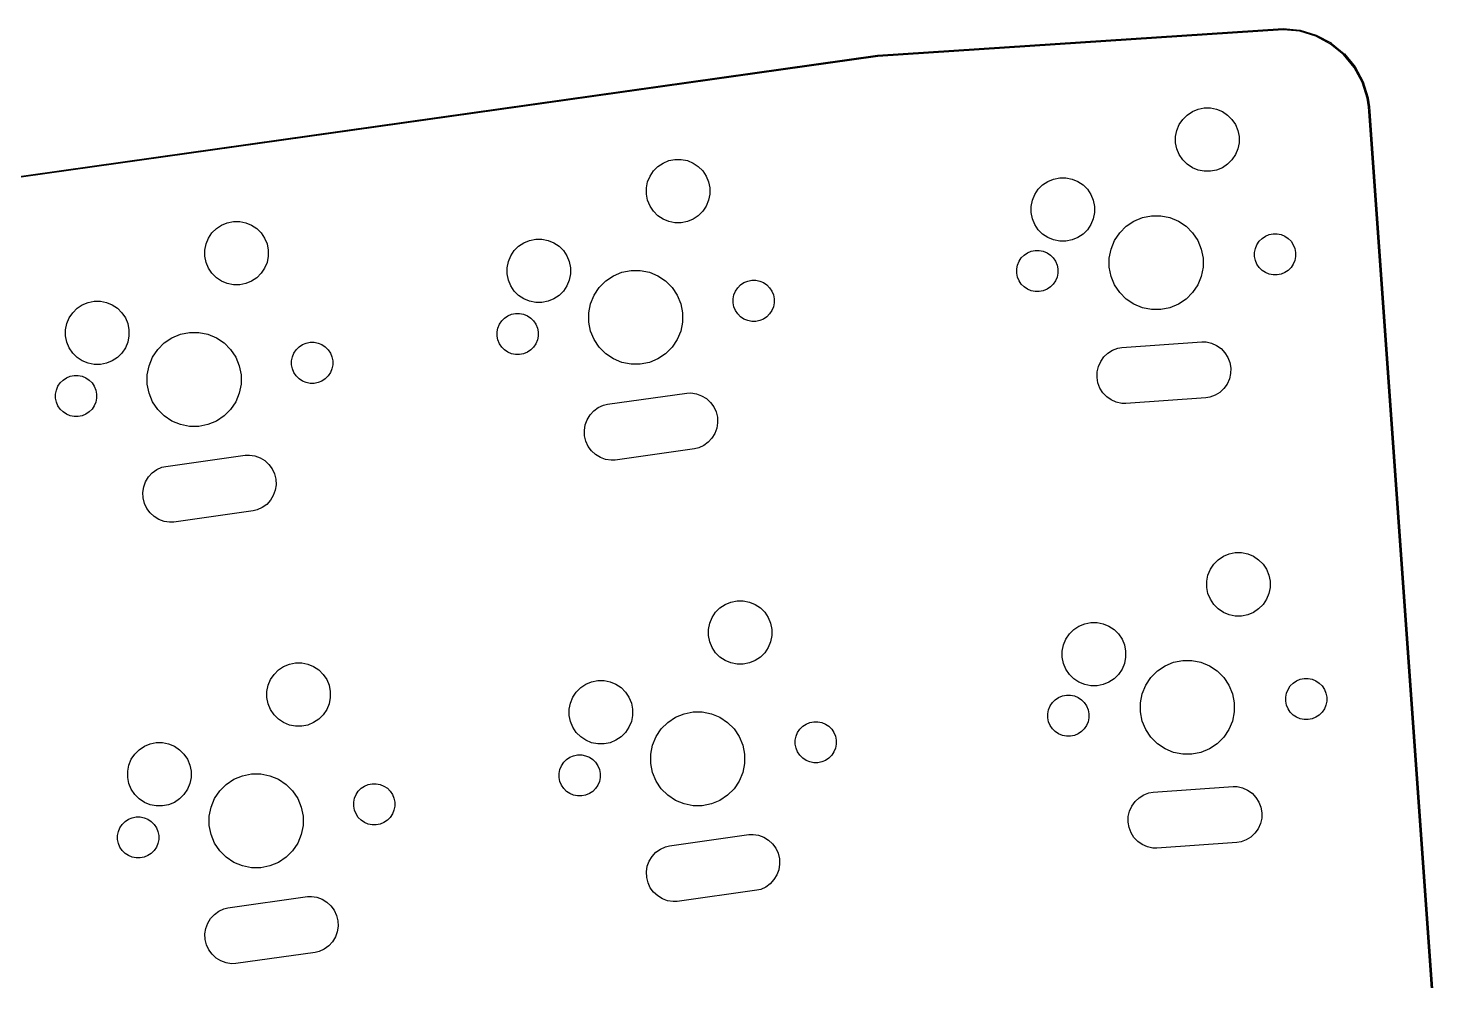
# Model space of a CAD drawing. Extents: x 21 to 275, y -121 to -34.
# Drawn here: x 214 to 274.7, y -74.7 to -34.1 of the extents above; entities that cross this region are included whole.
import ezdxf

# ---------------------------------------------------------------- set-up
doc = ezdxf.new("R2010")
doc.units = 0
doc.layers.add('BLACK', color=7, linetype='CONTINUOUS')

msp = doc.modelspace()

# ---------------------------------------------------------------- linework, layer by layer
at = {"layer": 'BLACK', "linetype": 'CONTINUOUS'}
for p, q in [((250.189, -35.281), (267.462, -34.138)), ((267.462, -34.1881), (250.193, -35.3309)), ((267.462, -34.138), (267.465, -34.1381)), ((268.172, -34.2578), (267.462, -34.1881)), ((267.465, -34.1381), (267.466, -34.1383)), ((267.466, -34.1383), (268.18, -34.2083)), ((268.856, -34.4641), (268.172, -34.2578)), ((268.18, -34.2083), (268.18, -34.2083)), ((268.18, -34.2083), (268.182, -34.2088)), ((268.182, -34.2088), (268.185, -34.2092)), ((268.185, -34.2092), (268.873, -34.417)), ((269.486, -34.7993), (268.856, -34.4641)), ((268.873, -34.417), (268.873, -34.4171)), ((268.873, -34.4171), (268.875, -34.418)), ((268.875, -34.418), (268.877, -34.4188)), ((268.877, -34.4188), (269.512, -34.7563)), ((270.039, -35.2505), (269.486, -34.7993)), ((269.512, -34.7563), (269.512, -34.7564)), ((269.512, -34.7564), (269.514, -34.7577)), ((269.514, -34.7577), (269.516, -34.759)), ((269.516, -34.759), (270.073, -35.2133)), ((270.073, -35.2133), (270.073, -35.2135)), ((270.073, -35.2135), (270.075, -35.2151)), ((270.075, -35.2151), (270.076, -35.2167)), ((270.076, -35.2167), (270.535, -35.7706)), ((172.718, -46.203), (250.186, -35.2813)), ((250.193, -35.3309), (172.725, -46.2525)), ((250.186, -35.2813), (250.187, -35.2811)), ((250.187, -35.2811), (250.187, -35.2811)), ((250.187, -35.2811), (250.188, -35.2811)), ((250.188, -35.2811), (250.189, -35.281)), ((270.495, -35.8005), (270.039, -35.2505)), ((270.834, -36.4285), (270.495, -35.8005)), ((270.535, -35.7706), (270.535, -35.7706)), ((270.535, -35.7706), (270.535, -35.7706)), ((270.535, -35.7706), (270.535, -35.7708)), ((270.535, -35.7708), (270.536, -35.7727)), ((270.536, -35.7727), (270.537, -35.7746)), ((270.537, -35.7746), (270.879, -36.4069)), ((271.045, -37.111), (270.834, -36.4285)), ((270.879, -36.4069), (270.879, -36.4072)), ((270.879, -36.4072), (270.88, -36.4093)), ((270.88, -36.4093), (270.881, -36.4114)), ((270.881, -36.4114), (271.094, -37.098)), ((263.597, -37.68), (263.842, -37.5782)), ((263.842, -37.5782), (264.103, -37.5263)), ((264.103, -37.5263), (264.369, -37.5263)), ((264.369, -37.5263), (264.63, -37.5782)), ((264.63, -37.5782), (264.876, -37.68)), ((271.102, -37.4823), (271.045, -37.111)), ((271.094, -37.098), (271.094, -37.0984)), ((271.094, -37.0984), (271.094, -37.1)), ((271.094, -37.1), (271.094, -37.1017)), ((271.094, -37.1017), (271.151, -37.4756)), ((274.676, -87.5027), (271.102, -37.4823)), ((271.151, -37.4756), (271.152, -37.4765)), ((271.152, -37.4765), (274.726, -87.5024)), ((262.938, -38.4826), (263.04, -38.2369)), ((263.04, -38.2369), (263.188, -38.0158)), ((263.188, -38.0158), (263.376, -37.8277)), ((263.376, -37.8277), (263.597, -37.68)), ((264.876, -37.68), (265.097, -37.8277)), ((265.097, -37.8277), (265.285, -38.0158)), ((265.285, -38.0158), (265.432, -38.2369)), ((265.432, -38.2369), (265.534, -38.4826)), ((262.886, -38.7434), (262.938, -38.4826)), ((262.886, -39.0093), (262.886, -38.7434)), ((265.534, -38.4826), (265.586, -38.7434)), ((265.586, -38.7434), (265.586, -39.0093)), ((262.938, -39.2701), (262.886, -39.0093)), ((263.04, -39.5158), (262.938, -39.2701)), ((265.534, -39.2701), (265.432, -39.5158)), ((265.586, -39.0093), (265.534, -39.2701)), ((240.635, -40.2079), (240.823, -40.0199)), ((240.823, -40.0199), (241.044, -39.8721)), ((241.044, -39.8721), (241.289, -39.7704)), ((241.289, -39.7704), (241.55, -39.7185)), ((241.55, -39.7185), (241.816, -39.7185)), ((241.816, -39.7185), (242.077, -39.7704)), ((242.077, -39.7704), (242.323, -39.8721)), ((242.323, -39.8721), (242.544, -40.0199)), ((242.544, -40.0199), (242.732, -40.2079)), ((263.188, -39.7369), (263.04, -39.5158)), ((263.376, -39.925), (263.188, -39.7369)), ((263.597, -40.0727), (263.376, -39.925)), ((263.842, -40.1745), (263.597, -40.0727)), ((264.876, -40.0727), (264.63, -40.1745)), ((265.097, -39.925), (264.876, -40.0727)), ((265.285, -39.7369), (265.097, -39.925)), ((265.432, -39.5158), (265.285, -39.7369)), ((240.333, -40.9355), (240.385, -40.6747)), ((240.385, -40.6747), (240.487, -40.429)), ((240.487, -40.429), (240.635, -40.2079)), ((242.732, -40.2079), (242.88, -40.429)), ((242.88, -40.429), (242.981, -40.6747)), ((242.981, -40.6747), (243.033, -40.9355)), ((257.218, -40.8045), (257.439, -40.6567)), ((257.439, -40.6567), (257.685, -40.555)), ((257.685, -40.555), (257.946, -40.5031)), ((257.946, -40.5031), (258.212, -40.5031)), ((258.212, -40.5031), (258.473, -40.555)), ((258.473, -40.555), (258.718, -40.6567)), ((258.718, -40.6567), (258.939, -40.8045)), ((264.103, -40.2263), (263.842, -40.1745)), ((264.369, -40.2263), (264.103, -40.2263)), ((264.63, -40.1745), (264.369, -40.2263)), ((240.333, -41.2014), (240.333, -40.9355)), ((240.385, -41.4623), (240.333, -41.2014)), ((243.033, -41.2014), (242.981, -41.4623)), ((243.033, -40.9355), (243.033, -41.2014)), ((256.781, -41.4593), (256.882, -41.2136)), ((256.882, -41.2136), (257.03, -40.9925)), ((257.03, -40.9925), (257.218, -40.8045)), ((258.939, -40.8045), (259.127, -40.9925)), ((259.127, -40.9925), (259.275, -41.2136)), ((259.275, -41.2136), (259.377, -41.4593)), ((240.487, -41.7079), (240.385, -41.4623)), ((240.635, -41.929), (240.487, -41.7079)), ((242.88, -41.7079), (242.732, -41.929)), ((242.981, -41.4623), (242.88, -41.7079)), ((256.729, -41.7201), (256.781, -41.4593)), ((256.729, -41.9861), (256.729, -41.7201)), ((259.377, -41.4593), (259.429, -41.7201)), ((259.429, -41.7201), (259.429, -41.9861)), ((222.229, -42.5164), (222.474, -42.4146)), ((222.474, -42.4146), (222.735, -42.3628)), ((222.735, -42.3628), (223.001, -42.3628)), ((223.001, -42.3628), (223.262, -42.4146)), ((223.262, -42.4146), (223.508, -42.5164)), ((240.823, -42.1171), (240.635, -41.929)), ((241.044, -42.2648), (240.823, -42.1171)), ((241.289, -42.3666), (241.044, -42.2648)), ((241.55, -42.4185), (241.289, -42.3666)), ((241.816, -42.4185), (241.55, -42.4185)), ((242.077, -42.3666), (241.816, -42.4185)), ((242.323, -42.2648), (242.077, -42.3666)), ((242.544, -42.1171), (242.323, -42.2648)), ((242.732, -41.929), (242.544, -42.1171)), ((256.781, -42.2469), (256.729, -41.9861)), ((256.882, -42.4926), (256.781, -42.2469)), ((257.03, -42.7137), (256.882, -42.4926)), ((259.275, -42.4926), (259.127, -42.7137)), ((259.377, -42.2469), (259.275, -42.4926)), ((259.429, -41.9861), (259.377, -42.2469)), ((260.782, -42.5676), (261.109, -42.3488)), ((261.109, -42.3488), (261.473, -42.198)), ((261.473, -42.198), (261.86, -42.1211)), ((261.86, -42.1211), (262.254, -42.1211)), ((262.254, -42.1211), (262.64, -42.198)), ((262.64, -42.198), (263.004, -42.3488)), ((263.004, -42.3488), (263.332, -42.5676)), ((221.57, -43.319), (221.672, -43.0733)), ((221.672, -43.0733), (221.82, -42.8522)), ((221.82, -42.8522), (222.008, -42.6641)), ((222.008, -42.6641), (222.229, -42.5164)), ((223.508, -42.5164), (223.729, -42.6641)), ((223.729, -42.6641), (223.917, -42.8522)), ((223.917, -42.8522), (224.065, -43.0733)), ((224.065, -43.0733), (224.166, -43.319)), ((257.218, -42.9017), (257.03, -42.7137)), ((257.439, -43.0495), (257.218, -42.9017)), ((257.685, -43.1512), (257.439, -43.0495)), ((258.718, -43.0495), (258.473, -43.1512)), ((258.939, -42.9017), (258.718, -43.0495)), ((259.127, -42.7137), (258.939, -42.9017)), ((260.284, -43.1738), (260.503, -42.8462)), ((260.503, -42.8462), (260.782, -42.5676)), ((263.332, -42.5676), (263.61, -42.8462)), ((263.61, -42.8462), (263.829, -43.1738)), ((266.445, -43.209), (266.567, -43.0871)), ((266.567, -43.0871), (266.71, -42.9914)), ((266.71, -42.9914), (266.869, -42.9254)), ((266.869, -42.9254), (267.038, -42.8918)), ((267.038, -42.8918), (267.21, -42.8918)), ((267.21, -42.8918), (267.38, -42.9254)), ((267.38, -42.9254), (267.539, -42.9914)), ((267.539, -42.9914), (267.682, -43.0871)), ((267.682, -43.0871), (267.804, -43.209)), ((221.518, -43.5798), (221.57, -43.319)), ((221.518, -43.8457), (221.518, -43.5798)), ((224.166, -43.319), (224.218, -43.5798)), ((224.218, -43.5798), (224.218, -43.8457)), ((234.552, -43.828), (234.7, -43.6069)), ((234.7, -43.6069), (234.888, -43.4189)), ((234.888, -43.4189), (235.109, -43.2711)), ((235.109, -43.2711), (235.355, -43.1694)), ((235.355, -43.1694), (235.616, -43.1175)), ((235.616, -43.1175), (235.882, -43.1175)), ((235.882, -43.1175), (236.142, -43.1694)), ((236.142, -43.1694), (236.388, -43.2711)), ((236.388, -43.2711), (236.609, -43.4189)), ((236.609, -43.4189), (236.797, -43.6069)), ((236.797, -43.6069), (236.945, -43.828)), ((256.431, -43.7959), (256.575, -43.7001)), ((256.575, -43.7001), (256.734, -43.6341)), ((256.734, -43.6341), (256.903, -43.6005)), ((256.903, -43.6005), (257.075, -43.6005)), ((257.075, -43.6005), (257.244, -43.6341)), ((257.244, -43.6341), (257.404, -43.7001)), ((257.404, -43.7001), (257.547, -43.7959)), ((257.946, -43.2031), (257.685, -43.1512)), ((258.212, -43.2031), (257.946, -43.2031)), ((258.473, -43.1512), (258.212, -43.2031)), ((260.057, -43.9242), (260.134, -43.5378)), ((260.134, -43.5378), (260.284, -43.1738)), ((263.829, -43.1738), (263.98, -43.5378)), ((263.98, -43.5378), (264.057, -43.9242)), ((266.249, -43.6806), (266.283, -43.5116)), ((266.249, -43.853), (266.249, -43.6806)), ((266.283, -43.5116), (266.349, -43.3523)), ((266.349, -43.3523), (266.445, -43.209)), ((267.804, -43.209), (267.9, -43.3523)), ((267.9, -43.3523), (267.966, -43.5116)), ((267.966, -43.5116), (267.999, -43.6806)), ((267.999, -43.6806), (267.999, -43.853)), ((221.57, -44.1065), (221.518, -43.8457)), ((221.672, -44.3522), (221.57, -44.1065)), ((224.166, -44.1065), (224.065, -44.3522)), ((224.218, -43.8457), (224.166, -44.1065)), ((234.399, -44.3345), (234.45, -44.0737)), ((234.45, -44.0737), (234.552, -43.828)), ((236.945, -43.828), (237.047, -44.0737)), ((237.047, -44.0737), (237.099, -44.3345)), ((256.114, -44.3893), (256.148, -44.2203)), ((256.148, -44.2203), (256.214, -44.061)), ((256.214, -44.061), (256.309, -43.9177)), ((256.309, -43.9177), (256.431, -43.7959)), ((257.547, -43.7959), (257.669, -43.9177)), ((257.669, -43.9177), (257.764, -44.061)), ((257.764, -44.061), (257.83, -44.2203)), ((257.83, -44.2203), (257.864, -44.3893)), ((260.057, -44.3181), (260.057, -43.9242)), ((260.134, -44.7045), (260.057, -44.3181)), ((264.057, -44.3181), (263.98, -44.7045)), ((264.057, -43.9242), (264.057, -44.3181)), ((266.283, -44.022), (266.249, -43.853)), ((266.349, -44.1812), (266.283, -44.022)), ((266.445, -44.3246), (266.349, -44.1812)), ((266.567, -44.4464), (266.445, -44.3246)), ((267.804, -44.3246), (267.682, -44.4464)), ((267.9, -44.1812), (267.804, -44.3246)), ((267.966, -44.022), (267.9, -44.1812)), ((267.999, -43.853), (267.966, -44.022)), ((221.82, -44.5733), (221.672, -44.3522)), ((222.008, -44.7614), (221.82, -44.5733)), ((222.229, -44.9091), (222.008, -44.7614)), ((222.474, -45.0109), (222.229, -44.9091)), ((223.508, -44.9091), (223.262, -45.0109)), ((223.729, -44.7614), (223.508, -44.9091)), ((223.917, -44.5733), (223.729, -44.7614)), ((224.065, -44.3522), (223.917, -44.5733)), ((234.399, -44.6005), (234.399, -44.3345)), ((234.45, -44.8613), (234.399, -44.6005)), ((234.552, -45.107), (234.45, -44.8613)), ((237.047, -44.8613), (236.945, -45.107)), ((237.099, -44.6005), (237.047, -44.8613)), ((237.099, -44.3345), (237.099, -44.6005)), ((238.321, -45.1776), (238.6, -44.899)), ((238.6, -44.899), (238.928, -44.6802)), ((238.928, -44.6802), (239.292, -44.5294)), ((239.292, -44.5294), (239.678, -44.4525)), ((239.678, -44.4525), (240.072, -44.4525)), ((240.072, -44.4525), (240.458, -44.5294)), ((240.458, -44.5294), (240.822, -44.6802)), ((240.822, -44.6802), (241.15, -44.899)), ((241.15, -44.899), (241.428, -45.1776)), ((244.491, -44.9701), (244.65, -44.9042)), ((244.65, -44.9042), (244.819, -44.8705)), ((244.819, -44.8705), (244.992, -44.8705)), ((244.992, -44.8705), (245.161, -44.9042)), ((245.161, -44.9042), (245.32, -44.9701)), ((256.114, -44.5617), (256.114, -44.3893)), ((256.148, -44.7307), (256.114, -44.5617)), ((256.214, -44.89), (256.148, -44.7307)), ((256.309, -45.0333), (256.214, -44.89)), ((257.764, -44.89), (257.669, -45.0333)), ((257.83, -44.7307), (257.764, -44.89)), ((257.864, -44.5617), (257.83, -44.7307)), ((257.864, -44.3893), (257.864, -44.5617)), ((260.284, -45.0685), (260.134, -44.7045)), ((263.98, -44.7045), (263.829, -45.0685)), ((266.71, -44.5422), (266.567, -44.4464)), ((266.869, -44.6082), (266.71, -44.5422)), ((267.038, -44.6418), (266.869, -44.6082)), ((267.21, -44.6418), (267.038, -44.6418)), ((267.38, -44.6082), (267.21, -44.6418)), ((267.539, -44.5422), (267.38, -44.6082)), ((267.682, -44.4464), (267.539, -44.5422)), ((222.735, -45.0628), (222.474, -45.0109)), ((223.001, -45.0628), (222.735, -45.0628)), ((223.262, -45.0109), (223.001, -45.0628)), ((234.7, -45.3281), (234.552, -45.107)), ((234.888, -45.5161), (234.7, -45.3281)), ((235.109, -45.6639), (234.888, -45.5161)), ((236.609, -45.5161), (236.388, -45.6639)), ((236.797, -45.3281), (236.609, -45.5161)), ((236.945, -45.107), (236.797, -45.3281)), ((237.952, -45.8692), (238.103, -45.5052)), ((238.103, -45.5052), (238.321, -45.1776)), ((241.428, -45.1776), (241.647, -45.5052)), ((241.647, -45.5052), (241.798, -45.8692)), ((244.031, -45.6594), (244.064, -45.4903)), ((244.064, -45.4903), (244.13, -45.3311)), ((244.13, -45.3311), (244.226, -45.1878)), ((244.226, -45.1878), (244.348, -45.0659)), ((244.348, -45.0659), (244.491, -44.9701)), ((245.32, -44.9701), (245.463, -45.0659)), ((245.463, -45.0659), (245.585, -45.1878)), ((245.585, -45.1878), (245.681, -45.3311)), ((245.681, -45.3311), (245.747, -45.4903)), ((245.747, -45.4903), (245.781, -45.6594)), ((256.431, -45.1552), (256.309, -45.0333)), ((256.575, -45.2509), (256.431, -45.1552)), ((256.734, -45.3169), (256.575, -45.2509)), ((256.903, -45.3505), (256.734, -45.3169)), ((257.075, -45.3505), (256.903, -45.3505)), ((257.244, -45.3169), (257.075, -45.3505)), ((257.404, -45.2509), (257.244, -45.3169)), ((257.547, -45.1552), (257.404, -45.2509)), ((257.669, -45.0333), (257.547, -45.1552)), ((260.503, -45.3961), (260.284, -45.0685)), ((260.782, -45.6746), (260.503, -45.3961)), ((263.61, -45.3961), (263.332, -45.6746)), ((263.829, -45.0685), (263.61, -45.3961)), ((215.885, -46.2512), (216.073, -46.0632)), ((216.073, -46.0632), (216.294, -45.9154)), ((216.294, -45.9154), (216.54, -45.8137)), ((216.54, -45.8137), (216.8, -45.7618)), ((216.8, -45.7618), (217.066, -45.7618)), ((217.066, -45.7618), (217.327, -45.8137)), ((217.327, -45.8137), (217.573, -45.9154)), ((217.573, -45.9154), (217.794, -46.0632)), ((217.794, -46.0632), (217.982, -46.2512)), ((235.355, -45.7656), (235.109, -45.6639)), ((235.616, -45.8175), (235.355, -45.7656)), ((235.882, -45.8175), (235.616, -45.8175)), ((236.142, -45.7656), (235.882, -45.8175)), ((236.388, -45.6639), (236.142, -45.7656)), ((237.875, -46.2556), (237.952, -45.8692)), ((241.798, -45.8692), (241.875, -46.2556)), ((244.031, -45.8317), (244.031, -45.6594)), ((244.064, -46.0008), (244.031, -45.8317)), ((244.13, -46.16), (244.064, -46.0008)), ((245.747, -46.0008), (245.681, -46.16)), ((245.781, -45.8317), (245.747, -46.0008)), ((245.781, -45.6594), (245.781, -45.8317)), ((261.109, -45.8935), (260.782, -45.6746)), ((261.473, -46.0443), (261.109, -45.8935)), ((261.86, -46.1211), (261.473, -46.0443)), ((262.254, -46.1211), (261.86, -46.1211)), ((262.64, -46.0443), (262.254, -46.1211)), ((263.004, -45.8935), (262.64, -46.0443)), ((263.332, -45.6746), (263.004, -45.8935)), ((215.583, -46.9788), (215.635, -46.718)), ((215.635, -46.718), (215.737, -46.4723)), ((215.737, -46.4723), (215.885, -46.2512)), ((217.982, -46.2512), (218.13, -46.4723)), ((218.13, -46.4723), (218.232, -46.718)), ((218.232, -46.718), (218.283, -46.9788)), ((234.003, -46.9043), (234.069, -46.7451)), ((234.069, -46.7451), (234.165, -46.6018)), ((234.165, -46.6018), (234.287, -46.4799)), ((234.287, -46.4799), (234.43, -46.3841)), ((234.43, -46.3841), (234.589, -46.3182)), ((234.589, -46.3182), (234.758, -46.2845)), ((234.758, -46.2845), (234.931, -46.2845)), ((234.931, -46.2845), (235.1, -46.3182)), ((235.1, -46.3182), (235.259, -46.3841)), ((235.259, -46.3841), (235.402, -46.4799)), ((235.402, -46.4799), (235.524, -46.6018)), ((235.524, -46.6018), (235.62, -46.7451)), ((235.62, -46.7451), (235.686, -46.9043)), ((237.875, -46.6495), (237.875, -46.2556)), ((237.952, -47.0359), (237.875, -46.6495)), ((241.875, -46.6495), (241.798, -47.0359)), ((241.875, -46.2556), (241.875, -46.6495)), ((244.226, -46.3033), (244.13, -46.16)), ((244.348, -46.4252), (244.226, -46.3033)), ((244.491, -46.521), (244.348, -46.4252)), ((244.65, -46.5869), (244.491, -46.521)), ((244.819, -46.6205), (244.65, -46.5869)), ((244.992, -46.6205), (244.819, -46.6205)), ((245.161, -46.5869), (244.992, -46.6205)), ((245.32, -46.521), (245.161, -46.5869)), ((245.463, -46.4252), (245.32, -46.521)), ((245.585, -46.3033), (245.463, -46.4252)), ((245.681, -46.16), (245.585, -46.3033)), ((215.583, -47.2448), (215.583, -46.9788)), ((215.635, -47.5056), (215.583, -47.2448)), ((218.283, -47.2448), (218.232, -47.5056)), ((218.283, -46.9788), (218.283, -47.2448)), ((219.785, -47.5433), (220.113, -47.3244)), ((220.113, -47.3244), (220.476, -47.1737)), ((220.476, -47.1737), (220.863, -47.0968)), ((220.863, -47.0968), (221.257, -47.0968)), ((221.257, -47.0968), (221.643, -47.1737)), ((221.643, -47.1737), (222.007, -47.3244)), ((222.007, -47.3244), (222.335, -47.5433)), ((233.969, -47.0734), (234.003, -46.9043)), ((233.969, -47.2457), (233.969, -47.0734)), ((234.003, -47.4148), (233.969, -47.2457)), ((235.686, -46.9043), (235.719, -47.0734)), ((235.719, -47.2457), (235.686, -47.4148)), ((235.719, -47.0734), (235.719, -47.2457)), ((238.103, -47.3999), (237.952, -47.0359)), ((241.798, -47.0359), (241.647, -47.3999)), ((215.737, -47.7513), (215.635, -47.5056)), ((215.885, -47.9724), (215.737, -47.7513)), ((218.13, -47.7513), (217.982, -47.9724)), ((218.232, -47.5056), (218.13, -47.7513)), ((219.288, -48.1495), (219.506, -47.8219)), ((219.506, -47.8219), (219.785, -47.5433)), ((222.335, -47.5433), (222.613, -47.8219)), ((222.613, -47.8219), (222.832, -48.1495)), ((225.315, -47.9754), (225.411, -47.832)), ((225.411, -47.832), (225.533, -47.7102)), ((225.533, -47.7102), (225.676, -47.6144)), ((225.676, -47.6144), (225.835, -47.5485)), ((225.835, -47.5485), (226.004, -47.5148)), ((226.004, -47.5148), (226.177, -47.5148)), ((226.177, -47.5148), (226.346, -47.5485)), ((226.346, -47.5485), (226.505, -47.6144)), ((226.505, -47.6144), (226.648, -47.7102)), ((226.648, -47.7102), (226.77, -47.832)), ((226.77, -47.832), (226.866, -47.9754)), ((234.069, -47.574), (234.003, -47.4148)), ((234.165, -47.7173), (234.069, -47.574)), ((234.287, -47.8392), (234.165, -47.7173)), ((234.43, -47.9349), (234.287, -47.8392)), ((234.589, -48.0009), (234.43, -47.9349)), ((235.259, -47.9349), (235.1, -48.0009)), ((235.402, -47.8392), (235.259, -47.9349)), ((235.524, -47.7173), (235.402, -47.8392)), ((235.62, -47.574), (235.524, -47.7173)), ((235.686, -47.4148), (235.62, -47.574)), ((238.321, -47.7275), (238.103, -47.3999)), ((238.6, -48.006), (238.321, -47.7275)), ((241.428, -47.7275), (241.15, -48.006)), ((241.647, -47.3999), (241.428, -47.7275)), ((259.829, -48.1337), (260, -47.9714)), ((260, -47.9714), (260.201, -47.8457)), ((260.201, -47.8457), (260.421, -47.7614)), ((260.421, -47.7614), (260.596, -47.7318)), ((260.596, -47.7318), (264.006, -47.4934)), ((264.006, -47.4934), (264.183, -47.4984)), ((264.183, -47.4984), (264.413, -47.5511)), ((264.413, -47.5511), (264.629, -47.6477)), ((264.629, -47.6477), (264.822, -47.7846)), ((264.822, -47.7846), (264.984, -47.9564)), ((264.984, -47.9564), (265.11, -48.1566)), ((216.073, -48.1604), (215.885, -47.9724)), ((216.294, -48.3081), (216.073, -48.1604)), ((216.54, -48.4099), (216.294, -48.3081)), ((216.8, -48.4618), (216.54, -48.4099)), ((217.066, -48.4618), (216.8, -48.4618)), ((217.327, -48.4099), (217.066, -48.4618)), ((217.573, -48.3081), (217.327, -48.4099)), ((217.794, -48.1604), (217.573, -48.3081)), ((217.982, -47.9724), (217.794, -48.1604)), ((219.06, -48.8998), (219.137, -48.5134)), ((219.137, -48.5134), (219.288, -48.1495)), ((222.832, -48.1495), (222.983, -48.5134)), ((222.983, -48.5134), (223.06, -48.8998)), ((225.215, -48.3036), (225.249, -48.1346)), ((225.215, -48.476), (225.215, -48.3036)), ((225.249, -48.6451), (225.215, -48.476)), ((225.249, -48.1346), (225.315, -47.9754)), ((226.866, -47.9754), (226.932, -48.1346)), ((226.932, -48.1346), (226.965, -48.3036)), ((226.965, -48.476), (226.932, -48.6451)), ((226.965, -48.3036), (226.965, -48.476)), ((234.758, -48.0345), (234.589, -48.0009)), ((234.931, -48.0345), (234.758, -48.0345)), ((235.1, -48.0009), (234.931, -48.0345)), ((238.928, -48.2249), (238.6, -48.006)), ((239.292, -48.3757), (238.928, -48.2249)), ((239.678, -48.4525), (239.292, -48.3757)), ((240.072, -48.4525), (239.678, -48.4525)), ((240.458, -48.3757), (240.072, -48.4525)), ((240.822, -48.2249), (240.458, -48.3757)), ((241.15, -48.006), (240.822, -48.2249)), ((259.542, -48.7726), (259.595, -48.5422)), ((259.595, -48.5422), (259.692, -48.3265)), ((259.692, -48.3265), (259.829, -48.1337)), ((265.11, -48.1566), (265.194, -48.3774)), ((265.194, -48.3774), (265.233, -48.6105)), ((215.35, -49.246), (215.472, -49.1242)), ((215.472, -49.1242), (215.615, -49.0284)), ((215.615, -49.0284), (215.774, -48.9624)), ((215.774, -48.9624), (215.943, -48.9288)), ((215.943, -48.9288), (216.115, -48.9288)), ((216.115, -48.9288), (216.285, -48.9624)), ((216.285, -48.9624), (216.444, -49.0284)), ((216.444, -49.0284), (216.587, -49.1242)), ((216.587, -49.1242), (216.709, -49.246)), ((219.06, -49.2938), (219.06, -48.8998)), ((223.06, -48.8998), (223.06, -49.2938)), ((225.315, -48.8043), (225.249, -48.6451)), ((225.411, -48.9476), (225.315, -48.8043)), ((225.533, -49.0695), (225.411, -48.9476)), ((225.676, -49.1652), (225.533, -49.0695)), ((225.835, -49.2312), (225.676, -49.1652)), ((226.505, -49.1652), (226.346, -49.2312)), ((226.648, -49.0695), (226.505, -49.1652)), ((226.77, -48.9476), (226.648, -49.0695)), ((226.866, -48.8043), (226.77, -48.9476)), ((226.932, -48.6451), (226.866, -48.8043)), ((259.536, -49.0089), (259.542, -48.7726)), ((259.575, -49.242), (259.536, -49.0089)), ((265.174, -49.0772), (265.077, -49.2929)), ((265.227, -48.8468), (265.174, -49.0772)), ((265.233, -48.6105), (265.227, -48.8468)), ((215.154, -49.7176), (215.188, -49.5486)), ((215.154, -49.89), (215.154, -49.7176)), ((215.188, -49.5486), (215.254, -49.3894)), ((215.254, -49.3894), (215.35, -49.246)), ((216.709, -49.246), (216.805, -49.3894)), ((216.805, -49.3894), (216.871, -49.5486)), ((216.871, -49.5486), (216.904, -49.7176)), ((216.904, -49.7176), (216.904, -49.89)), ((219.137, -49.6802), (219.06, -49.2938)), ((219.288, -50.0442), (219.137, -49.6802)), ((222.983, -49.6802), (222.832, -50.0442)), ((223.06, -49.2938), (222.983, -49.6802)), ((226.004, -49.2648), (225.835, -49.2312)), ((226.177, -49.2648), (226.004, -49.2648)), ((226.346, -49.2312), (226.177, -49.2648)), ((238.67, -50.1563), (242.054, -49.6806)), ((242.054, -49.6806), (242.231, -49.6733)), ((242.231, -49.6733), (242.465, -49.7098)), ((242.465, -49.7098), (242.687, -49.7911)), ((242.687, -49.7911), (242.889, -49.9142)), ((259.659, -49.4628), (259.575, -49.242)), ((259.785, -49.663), (259.659, -49.4628)), ((259.947, -49.8348), (259.785, -49.663)), ((264.569, -49.7737), (264.348, -49.8579)), ((264.769, -49.648), (264.569, -49.7737)), ((264.941, -49.4857), (264.769, -49.648)), ((265.077, -49.2929), (264.941, -49.4857)), ((215.188, -50.0591), (215.154, -49.89)), ((215.254, -50.2183), (215.188, -50.0591)), ((215.35, -50.3616), (215.254, -50.2183)), ((215.472, -50.4835), (215.35, -50.3616)), ((216.709, -50.3616), (216.587, -50.4835)), ((216.805, -50.2183), (216.709, -50.3616)), ((216.871, -50.0591), (216.805, -50.2183)), ((216.904, -49.89), (216.871, -50.0591)), ((219.506, -50.3717), (219.288, -50.0442)), ((219.785, -50.6503), (219.506, -50.3717)), ((222.613, -50.3717), (222.335, -50.6503)), ((222.832, -50.0442), (222.613, -50.3717)), ((238.092, -50.4368), (238.283, -50.2975)), ((238.283, -50.2975), (238.498, -50.198)), ((238.498, -50.198), (238.67, -50.1563)), ((242.889, -49.9142), (243.063, -50.0742)), ((243.063, -50.0742), (243.202, -50.2652)), ((243.202, -50.2652), (243.301, -50.4796)), ((260.14, -49.9717), (259.947, -49.8348)), ((260.356, -50.0683), (260.14, -49.9717)), ((260.586, -50.121), (260.356, -50.0683)), ((260.763, -50.126), (260.586, -50.121)), ((264.173, -49.8876), (260.763, -50.126)), ((264.348, -49.8579), (264.173, -49.8876)), ((215.615, -50.5792), (215.472, -50.4835)), ((215.774, -50.6452), (215.615, -50.5792)), ((215.943, -50.6788), (215.774, -50.6452)), ((216.115, -50.6788), (215.943, -50.6788)), ((216.285, -50.6452), (216.115, -50.6788)), ((216.444, -50.5792), (216.285, -50.6452)), ((216.587, -50.4835), (216.444, -50.5792)), ((220.113, -50.8692), (219.785, -50.6503)), ((220.476, -51.02), (220.113, -50.8692)), ((222.007, -50.8692), (221.643, -51.02)), ((222.335, -50.6503), (222.007, -50.8692)), ((237.728, -51.0345), (237.809, -50.8126)), ((237.809, -50.8126), (237.932, -50.6108)), ((237.932, -50.6108), (238.092, -50.4368)), ((243.301, -50.4796), (243.357, -50.7093)), ((243.367, -50.9455), (243.33, -51.1791)), ((243.357, -50.7093), (243.367, -50.9455)), ((220.863, -51.0968), (220.476, -51.02)), ((221.257, -51.0968), (220.863, -51.0968)), ((221.643, -51.02), (221.257, -51.0968)), ((237.691, -51.2681), (237.728, -51.0345)), ((237.701, -51.5042), (237.691, -51.2681)), ((237.757, -51.734), (237.701, -51.5042)), ((243.126, -51.6028), (242.966, -51.7768)), ((243.249, -51.401), (243.126, -51.6028)), ((243.33, -51.1791), (243.249, -51.401)), ((237.856, -51.9484), (237.757, -51.734)), ((237.996, -52.1394), (237.856, -51.9484)), ((238.169, -52.2994), (237.996, -52.1394)), ((242.388, -52.0573), (239.004, -52.533)), ((242.561, -52.0155), (242.388, -52.0573)), ((242.775, -51.9161), (242.561, -52.0155)), ((242.966, -51.7768), (242.775, -51.9161)), ((219.683, -52.8423), (219.855, -52.8006)), ((219.855, -52.8006), (223.239, -52.3249)), ((223.239, -52.3249), (223.416, -52.3176)), ((223.416, -52.3176), (223.65, -52.3541)), ((223.65, -52.3541), (223.872, -52.4354)), ((223.872, -52.4354), (224.074, -52.5584)), ((224.074, -52.5584), (224.248, -52.7185)), ((224.248, -52.7185), (224.387, -52.9095)), ((238.371, -52.4225), (238.169, -52.2994)), ((238.593, -52.5038), (238.371, -52.4225)), ((238.827, -52.5403), (238.593, -52.5038)), ((239.004, -52.533), (238.827, -52.5403)), ((218.994, -53.4569), (219.117, -53.255)), ((219.117, -53.255), (219.277, -53.0811)), ((219.277, -53.0811), (219.468, -52.9418)), ((219.468, -52.9418), (219.683, -52.8423)), ((224.387, -52.9095), (224.486, -53.1239)), ((224.486, -53.1239), (224.542, -53.3536)), ((224.542, -53.3536), (224.552, -53.5898)), ((218.876, -53.9124), (218.913, -53.6788)), ((218.886, -54.1485), (218.876, -53.9124)), ((218.913, -53.6788), (218.994, -53.4569)), ((224.515, -53.8234), (224.434, -54.0453)), ((224.552, -53.5898), (224.515, -53.8234)), ((218.942, -54.3783), (218.886, -54.1485)), ((219.041, -54.5927), (218.942, -54.3783)), ((219.18, -54.7836), (219.041, -54.5927)), ((223.96, -54.5604), (223.745, -54.6598)), ((224.151, -54.421), (223.96, -54.5604)), ((224.311, -54.2471), (224.151, -54.421)), ((224.434, -54.0453), (224.311, -54.2471)), ((219.354, -54.9437), (219.18, -54.7836)), ((219.556, -55.0668), (219.354, -54.9437)), ((219.778, -55.1481), (219.556, -55.0668)), ((220.012, -55.1846), (219.778, -55.1481)), ((220.189, -55.1772), (220.012, -55.1846)), ((223.573, -54.7016), (220.189, -55.1772)), ((223.745, -54.6598), (223.573, -54.7016)), ((264.365, -57.1906), (264.513, -56.9695)), ((264.513, -56.9695), (264.701, -56.7814)), ((264.701, -56.7814), (264.922, -56.6337)), ((264.922, -56.6337), (265.168, -56.5319)), ((265.168, -56.5319), (265.429, -56.4801)), ((265.429, -56.4801), (265.694, -56.4801)), ((265.694, -56.4801), (265.955, -56.5319)), ((265.955, -56.5319), (266.201, -56.6337)), ((266.201, -56.6337), (266.422, -56.7814)), ((266.422, -56.7814), (266.61, -56.9695)), ((266.61, -56.9695), (266.758, -57.1906)), ((264.211, -57.6971), (264.263, -57.4363)), ((264.263, -57.4363), (264.365, -57.1906)), ((266.758, -57.1906), (266.86, -57.4363)), ((266.86, -57.4363), (266.911, -57.6971)), ((264.211, -57.963), (264.211, -57.6971)), ((264.263, -58.2238), (264.211, -57.963)), ((264.365, -58.4695), (264.263, -58.2238)), ((266.86, -58.2238), (266.758, -58.4695)), ((266.911, -57.963), (266.86, -58.2238)), ((266.911, -57.6971), (266.911, -57.963)), ((243.279, -59.023), (243.467, -58.835)), ((243.467, -58.835), (243.688, -58.6872)), ((243.688, -58.6872), (243.934, -58.5854)), ((243.934, -58.5854), (244.195, -58.5336)), ((244.195, -58.5336), (244.461, -58.5336)), ((244.461, -58.5336), (244.721, -58.5854)), ((244.721, -58.5854), (244.967, -58.6872)), ((244.967, -58.6872), (245.188, -58.835)), ((245.188, -58.835), (245.376, -59.023)), ((264.513, -58.6906), (264.365, -58.4695)), ((264.701, -58.8787), (264.513, -58.6906)), ((264.922, -59.0264), (264.701, -58.8787)), ((266.422, -58.8787), (266.201, -59.0264)), ((266.61, -58.6906), (266.422, -58.8787)), ((266.758, -58.4695), (266.61, -58.6906)), ((242.978, -59.7506), (243.029, -59.4898)), ((243.029, -59.4898), (243.131, -59.2441)), ((243.131, -59.2441), (243.279, -59.023)), ((245.376, -59.023), (245.524, -59.2441)), ((245.524, -59.2441), (245.626, -59.4898)), ((245.626, -59.4898), (245.678, -59.7506)), ((258.765, -59.6105), (259.01, -59.5087)), ((259.01, -59.5087), (259.271, -59.4568)), ((259.271, -59.4568), (259.537, -59.4568)), ((259.537, -59.4568), (259.798, -59.5087)), ((259.798, -59.5087), (260.044, -59.6105)), ((265.168, -59.1282), (264.922, -59.0264)), ((265.429, -59.1801), (265.168, -59.1282)), ((265.694, -59.1801), (265.429, -59.1801)), ((265.955, -59.1282), (265.694, -59.1801)), ((266.201, -59.0264), (265.955, -59.1282)), ((242.978, -60.0165), (242.978, -59.7506)), ((243.029, -60.2773), (242.978, -60.0165)), ((245.678, -60.0165), (245.626, -60.2773)), ((245.678, -59.7506), (245.678, -60.0165)), ((258.208, -60.1674), (258.356, -59.9462)), ((258.356, -59.9462), (258.544, -59.7582)), ((258.544, -59.7582), (258.765, -59.6105)), ((260.044, -59.6105), (260.265, -59.7582)), ((260.265, -59.7582), (260.453, -59.9462)), ((260.453, -59.9462), (260.6, -60.1674)), ((243.131, -60.523), (243.029, -60.2773)), ((243.279, -60.7441), (243.131, -60.523)), ((245.524, -60.523), (245.376, -60.7441)), ((245.626, -60.2773), (245.524, -60.523)), ((258.054, -60.6739), (258.106, -60.413)), ((258.054, -60.9398), (258.054, -60.6739)), ((258.106, -60.413), (258.208, -60.1674)), ((260.6, -60.1674), (260.702, -60.413)), ((260.702, -60.413), (260.754, -60.6739)), ((260.754, -60.6739), (260.754, -60.9398)), ((224.652, -61.4792), (224.873, -61.3315)), ((224.873, -61.3315), (225.119, -61.2297)), ((225.119, -61.2297), (225.379, -61.1779)), ((225.379, -61.1779), (225.645, -61.1779)), ((225.645, -61.1779), (225.906, -61.2297)), ((225.906, -61.2297), (226.152, -61.3315)), ((226.152, -61.3315), (226.373, -61.4792)), ((243.467, -60.9322), (243.279, -60.7441)), ((243.688, -61.0799), (243.467, -60.9322)), ((243.934, -61.1817), (243.688, -61.0799)), ((244.195, -61.2336), (243.934, -61.1817)), ((244.461, -61.2336), (244.195, -61.2336)), ((244.721, -61.1817), (244.461, -61.2336)), ((244.967, -61.0799), (244.721, -61.1817)), ((245.188, -60.9322), (244.967, -61.0799)), ((245.376, -60.7441), (245.188, -60.9322)), ((258.106, -61.2006), (258.054, -60.9398)), ((258.208, -61.4463), (258.106, -61.2006)), ((260.702, -61.2006), (260.6, -61.4463)), ((260.754, -60.9398), (260.702, -61.2006)), ((262.107, -61.5214), (262.435, -61.3025)), ((262.435, -61.3025), (262.799, -61.1517)), ((262.799, -61.1517), (263.185, -61.0749)), ((263.185, -61.0749), (263.579, -61.0749)), ((263.579, -61.0749), (263.965, -61.1517)), ((263.965, -61.1517), (264.329, -61.3025)), ((264.329, -61.3025), (264.657, -61.5214)), ((224.214, -62.1341), (224.316, -61.8884)), ((224.316, -61.8884), (224.464, -61.6673)), ((224.464, -61.6673), (224.652, -61.4792)), ((226.373, -61.4792), (226.561, -61.6673)), ((226.561, -61.6673), (226.709, -61.8884)), ((226.709, -61.8884), (226.811, -62.1341)), ((237.999, -61.9845), (238.26, -61.9326)), ((238.26, -61.9326), (238.526, -61.9326)), ((238.526, -61.9326), (238.787, -61.9845)), ((258.356, -61.6674), (258.208, -61.4463)), ((258.544, -61.8554), (258.356, -61.6674)), ((258.765, -62.0032), (258.544, -61.8554)), ((260.265, -61.8554), (260.044, -62.0032)), ((260.453, -61.6674), (260.265, -61.8554)), ((260.6, -61.4463), (260.453, -61.6674)), ((261.61, -62.1275), (261.829, -61.7999)), ((261.829, -61.7999), (262.107, -61.5214)), ((264.657, -61.5214), (264.936, -61.7999)), ((264.936, -61.7999), (265.154, -62.1275)), ((268.035, -61.9451), (268.194, -61.8791)), ((268.194, -61.8791), (268.363, -61.8455)), ((268.363, -61.8455), (268.536, -61.8455)), ((268.536, -61.8455), (268.705, -61.8791)), ((268.705, -61.8791), (268.864, -61.9451)), ((224.162, -62.3949), (224.214, -62.1341)), ((224.162, -62.6608), (224.162, -62.3949)), ((226.811, -62.1341), (226.862, -62.3949)), ((226.862, -62.3949), (226.862, -62.6608)), ((237.196, -62.6431), (237.344, -62.422)), ((237.344, -62.422), (237.532, -62.234)), ((237.532, -62.234), (237.753, -62.0862)), ((237.753, -62.0862), (237.999, -61.9845)), ((238.787, -61.9845), (239.032, -62.0862)), ((239.032, -62.0862), (239.253, -62.234)), ((239.253, -62.234), (239.441, -62.422)), ((239.441, -62.422), (239.589, -62.6431)), ((259.01, -62.1049), (258.765, -62.0032)), ((259.271, -62.1568), (259.01, -62.1049)), ((259.537, -62.1568), (259.271, -62.1568)), ((259.798, -62.1049), (259.537, -62.1568)), ((260.044, -62.0032), (259.798, -62.1049)), ((261.382, -62.8779), (261.459, -62.4915)), ((261.459, -62.4915), (261.61, -62.1275)), ((265.154, -62.1275), (265.305, -62.4915)), ((265.305, -62.4915), (265.382, -62.8779)), ((267.575, -62.6343), (267.608, -62.4653)), ((267.608, -62.4653), (267.674, -62.306)), ((267.674, -62.306), (267.77, -62.1627)), ((267.77, -62.1627), (267.892, -62.0408)), ((267.892, -62.0408), (268.035, -61.9451)), ((268.864, -61.9451), (269.007, -62.0408)), ((269.007, -62.0408), (269.129, -62.1627)), ((269.129, -62.1627), (269.225, -62.306)), ((269.225, -62.306), (269.291, -62.4653)), ((269.291, -62.4653), (269.325, -62.6343)), ((224.214, -62.9216), (224.162, -62.6608)), ((224.316, -63.1673), (224.214, -62.9216)), ((226.811, -62.9216), (226.709, -63.1673)), ((226.862, -62.6608), (226.811, -62.9216)), ((237.043, -63.1496), (237.095, -62.8888)), ((237.043, -63.4156), (237.043, -63.1496)), ((237.095, -62.8888), (237.196, -62.6431)), ((239.589, -62.6431), (239.691, -62.8888)), ((239.691, -62.8888), (239.743, -63.1496)), ((239.743, -63.1496), (239.743, -63.4156)), ((257.473, -63.174), (257.539, -63.0148)), ((257.539, -63.0148), (257.635, -62.8714)), ((257.635, -62.8714), (257.757, -62.7496)), ((257.757, -62.7496), (257.9, -62.6538)), ((257.9, -62.6538), (258.059, -62.5879)), ((258.059, -62.5879), (258.228, -62.5542)), ((258.228, -62.5542), (258.401, -62.5542)), ((258.401, -62.5542), (258.57, -62.5879)), ((258.57, -62.5879), (258.729, -62.6538)), ((258.729, -62.6538), (258.872, -62.7496)), ((258.872, -62.7496), (258.994, -62.8714)), ((258.994, -62.8714), (259.09, -63.0148)), ((259.09, -63.0148), (259.156, -63.174)), ((261.382, -63.2718), (261.382, -62.8779)), ((265.382, -62.8779), (265.382, -63.2718)), ((267.575, -62.8067), (267.575, -62.6343)), ((267.608, -62.9757), (267.575, -62.8067)), ((267.674, -63.135), (267.608, -62.9757)), ((267.77, -63.2783), (267.674, -63.135)), ((269.225, -63.135), (269.129, -63.2783)), ((269.291, -62.9757), (269.225, -63.135)), ((269.325, -62.8067), (269.291, -62.9757)), ((269.325, -62.6343), (269.325, -62.8067)), ((224.464, -63.3884), (224.316, -63.1673)), ((224.652, -63.5765), (224.464, -63.3884)), ((224.873, -63.7242), (224.652, -63.5765)), ((225.119, -63.826), (224.873, -63.7242)), ((226.152, -63.7242), (225.906, -63.826)), ((226.373, -63.5765), (226.152, -63.7242)), ((226.561, -63.3884), (226.373, -63.5765)), ((226.709, -63.1673), (226.561, -63.3884)), ((237.095, -63.6764), (237.043, -63.4156)), ((237.196, -63.9221), (237.095, -63.6764)), ((239.691, -63.6764), (239.589, -63.9221)), ((239.743, -63.4156), (239.691, -63.6764)), ((240.966, -63.9927), (241.244, -63.7141)), ((241.244, -63.7141), (241.572, -63.4953)), ((241.572, -63.4953), (241.936, -63.3445)), ((241.936, -63.3445), (242.322, -63.2676)), ((242.322, -63.2676), (242.716, -63.2676)), ((242.716, -63.2676), (243.103, -63.3445)), ((243.103, -63.3445), (243.467, -63.4953)), ((243.467, -63.4953), (243.794, -63.7141)), ((243.794, -63.7141), (244.073, -63.9927)), ((247.135, -63.7852), (247.295, -63.7193)), ((247.295, -63.7193), (247.464, -63.6856)), ((247.464, -63.6856), (247.636, -63.6856)), ((247.636, -63.6856), (247.805, -63.7193)), ((247.805, -63.7193), (247.964, -63.7852)), ((257.439, -63.343), (257.473, -63.174)), ((257.439, -63.5154), (257.439, -63.343)), ((257.473, -63.6845), (257.439, -63.5154)), ((257.539, -63.8437), (257.473, -63.6845)), ((259.156, -63.6845), (259.09, -63.8437)), ((259.156, -63.174), (259.189, -63.343)), ((259.189, -63.5154), (259.156, -63.6845)), ((259.189, -63.343), (259.189, -63.5154)), ((261.459, -63.6582), (261.382, -63.2718)), ((261.61, -64.0222), (261.459, -63.6582)), ((265.305, -63.6582), (265.154, -64.0222)), ((265.382, -63.2718), (265.305, -63.6582)), ((267.892, -63.4002), (267.77, -63.2783)), ((268.035, -63.4959), (267.892, -63.4002)), ((268.194, -63.5619), (268.035, -63.4959)), ((268.363, -63.5955), (268.194, -63.5619)), ((268.536, -63.5955), (268.363, -63.5955)), ((268.705, -63.5619), (268.536, -63.5955)), ((268.864, -63.4959), (268.705, -63.5619)), ((269.007, -63.4002), (268.864, -63.4959)), ((269.129, -63.2783), (269.007, -63.4002)), ((225.379, -63.8779), (225.119, -63.826)), ((225.645, -63.8779), (225.379, -63.8779)), ((225.906, -63.826), (225.645, -63.8779)), ((237.344, -64.1432), (237.196, -63.9221)), ((237.532, -64.3312), (237.344, -64.1432)), ((237.753, -64.479), (237.532, -64.3312)), ((239.253, -64.3312), (239.032, -64.479)), ((239.441, -64.1432), (239.253, -64.3312)), ((239.589, -63.9221), (239.441, -64.1432)), ((240.596, -64.6843), (240.747, -64.3203)), ((240.747, -64.3203), (240.966, -63.9927)), ((244.073, -63.9927), (244.292, -64.3203)), ((244.292, -64.3203), (244.442, -64.6843)), ((246.675, -64.4744), (246.708, -64.3054)), ((246.708, -64.3054), (246.774, -64.1462)), ((246.774, -64.1462), (246.87, -64.0028)), ((246.87, -64.0028), (246.992, -63.881)), ((246.992, -63.881), (247.135, -63.7852)), ((247.964, -63.7852), (248.108, -63.881)), ((248.108, -63.881), (248.229, -64.0028)), ((248.229, -64.0028), (248.325, -64.1462)), ((248.325, -64.1462), (248.391, -64.3054)), ((248.391, -64.3054), (248.425, -64.4744)), ((257.635, -63.987), (257.539, -63.8437)), ((257.757, -64.1089), (257.635, -63.987)), ((257.9, -64.2046), (257.757, -64.1089)), ((258.059, -64.2706), (257.9, -64.2046)), ((258.228, -64.3042), (258.059, -64.2706)), ((258.401, -64.3042), (258.228, -64.3042)), ((258.57, -64.2706), (258.401, -64.3042)), ((258.729, -64.2046), (258.57, -64.2706)), ((258.872, -64.1089), (258.729, -64.2046)), ((258.994, -63.987), (258.872, -64.1089)), ((259.09, -63.8437), (258.994, -63.987)), ((261.829, -64.3498), (261.61, -64.0222)), ((262.107, -64.6284), (261.829, -64.3498)), ((264.936, -64.3498), (264.657, -64.6284)), ((265.154, -64.0222), (264.936, -64.3498)), ((218.529, -65.0663), (218.717, -64.8783)), ((218.717, -64.8783), (218.938, -64.7305)), ((218.938, -64.7305), (219.184, -64.6288)), ((219.184, -64.6288), (219.445, -64.5769)), ((219.445, -64.5769), (219.711, -64.5769)), ((219.711, -64.5769), (219.972, -64.6288)), ((219.972, -64.6288), (220.217, -64.7305)), ((220.217, -64.7305), (220.438, -64.8783)), ((220.438, -64.8783), (220.626, -65.0663)), ((237.999, -64.5807), (237.753, -64.479)), ((238.26, -64.6326), (237.999, -64.5807)), ((238.526, -64.6326), (238.26, -64.6326)), ((238.787, -64.5807), (238.526, -64.6326)), ((239.032, -64.479), (238.787, -64.5807)), ((240.519, -65.0706), (240.596, -64.6843)), ((244.442, -64.6843), (244.519, -65.0706)), ((246.675, -64.6468), (246.675, -64.4744)), ((246.708, -64.8159), (246.675, -64.6468)), ((246.774, -64.9751), (246.708, -64.8159)), ((246.87, -65.1184), (246.774, -64.9751)), ((248.325, -64.9751), (248.229, -65.1184)), ((248.391, -64.8159), (248.325, -64.9751)), ((248.425, -64.6468), (248.391, -64.8159)), ((248.425, -64.4744), (248.425, -64.6468)), ((262.435, -64.8472), (262.107, -64.6284)), ((262.799, -64.998), (262.435, -64.8472)), ((264.329, -64.8472), (263.965, -64.998)), ((264.657, -64.6284), (264.329, -64.8472)), ((218.228, -65.7939), (218.28, -65.5331)), ((218.28, -65.5331), (218.381, -65.2874)), ((218.381, -65.2874), (218.529, -65.0663)), ((220.626, -65.0663), (220.774, -65.2874)), ((220.774, -65.2874), (220.876, -65.5331)), ((220.876, -65.5331), (220.928, -65.7939)), ((236.647, -65.7194), (236.713, -65.5602)), ((236.713, -65.5602), (236.809, -65.4168)), ((236.809, -65.4168), (236.931, -65.295)), ((236.931, -65.295), (237.074, -65.1992)), ((237.074, -65.1992), (237.233, -65.1333)), ((237.233, -65.1333), (237.403, -65.0996)), ((237.403, -65.0996), (237.575, -65.0996)), ((237.575, -65.0996), (237.744, -65.1333)), ((237.744, -65.1333), (237.903, -65.1992)), ((237.903, -65.1992), (238.046, -65.295)), ((238.046, -65.295), (238.168, -65.4168)), ((238.168, -65.4168), (238.264, -65.5602)), ((238.264, -65.5602), (238.33, -65.7194)), ((240.519, -65.4646), (240.519, -65.0706)), ((240.596, -65.851), (240.519, -65.4646)), ((244.519, -65.4646), (244.442, -65.851)), ((244.519, -65.0706), (244.519, -65.4646)), ((246.992, -65.2403), (246.87, -65.1184)), ((247.135, -65.336), (246.992, -65.2403)), ((247.295, -65.402), (247.135, -65.336)), ((247.464, -65.4356), (247.295, -65.402)), ((247.636, -65.4356), (247.464, -65.4356)), ((247.805, -65.402), (247.636, -65.4356)), ((247.964, -65.336), (247.805, -65.402)), ((248.108, -65.2403), (247.964, -65.336)), ((248.229, -65.1184), (248.108, -65.2403)), ((263.185, -65.0749), (262.799, -64.998)), ((263.579, -65.0749), (263.185, -65.0749)), ((263.965, -64.998), (263.579, -65.0749)), ((218.228, -66.0598), (218.228, -65.7939)), ((218.28, -66.3207), (218.228, -66.0598)), ((220.928, -66.0598), (220.876, -66.3207)), ((220.928, -65.7939), (220.928, -66.0598)), ((222.429, -66.3584), (222.757, -66.1395)), ((222.757, -66.1395), (223.121, -65.9888)), ((223.121, -65.9888), (223.507, -65.9119)), ((223.507, -65.9119), (223.901, -65.9119)), ((223.901, -65.9119), (224.288, -65.9888)), ((224.288, -65.9888), (224.652, -66.1395)), ((224.652, -66.1395), (224.979, -66.3584)), ((236.614, -65.8884), (236.647, -65.7194)), ((236.614, -66.0608), (236.614, -65.8884)), ((236.647, -66.2299), (236.614, -66.0608)), ((238.33, -65.7194), (238.364, -65.8884)), ((238.364, -66.0608), (238.33, -66.2299)), ((238.364, -65.8884), (238.364, -66.0608)), ((240.747, -66.215), (240.596, -65.851)), ((244.442, -65.851), (244.292, -66.215)), ((218.381, -66.5664), (218.28, -66.3207)), ((218.529, -66.7875), (218.381, -66.5664)), ((218.717, -66.9755), (218.529, -66.7875)), ((220.626, -66.7875), (220.438, -66.9755)), ((220.774, -66.5664), (220.626, -66.7875)), ((220.876, -66.3207), (220.774, -66.5664)), ((221.932, -66.9646), (222.151, -66.637)), ((222.151, -66.637), (222.429, -66.3584)), ((224.979, -66.3584), (225.258, -66.637)), ((225.258, -66.637), (225.477, -66.9646)), ((227.893, -66.9497), (227.959, -66.7905)), ((227.959, -66.7905), (228.055, -66.6471)), ((228.055, -66.6471), (228.177, -66.5253)), ((228.177, -66.5253), (228.32, -66.4295)), ((228.32, -66.4295), (228.48, -66.3635)), ((228.48, -66.3635), (228.649, -66.3299)), ((228.649, -66.3299), (228.821, -66.3299)), ((228.821, -66.3299), (228.99, -66.3635)), ((228.99, -66.3635), (229.149, -66.4295)), ((229.149, -66.4295), (229.293, -66.5253)), ((229.293, -66.5253), (229.414, -66.6471)), ((229.414, -66.6471), (229.51, -66.7905)), ((229.51, -66.7905), (229.576, -66.9497)), ((236.713, -66.3891), (236.647, -66.2299)), ((236.809, -66.5324), (236.713, -66.3891)), ((236.931, -66.6543), (236.809, -66.5324)), ((237.074, -66.75), (236.931, -66.6543)), ((237.233, -66.816), (237.074, -66.75)), ((237.903, -66.75), (237.744, -66.816)), ((238.046, -66.6543), (237.903, -66.75)), ((238.168, -66.5324), (238.046, -66.6543)), ((238.264, -66.3891), (238.168, -66.5324)), ((238.33, -66.2299), (238.264, -66.3891)), ((240.966, -66.5426), (240.747, -66.215)), ((241.244, -66.8211), (240.966, -66.5426)), ((244.073, -66.5426), (243.794, -66.8211)), ((244.292, -66.215), (244.073, -66.5426)), ((261.526, -66.7994), (261.747, -66.7152)), ((261.747, -66.7152), (261.921, -66.6855)), ((261.921, -66.6855), (265.331, -66.4471)), ((265.331, -66.4471), (265.508, -66.4522)), ((265.508, -66.4522), (265.738, -66.5048)), ((265.738, -66.5048), (265.954, -66.6014)), ((265.954, -66.6014), (266.147, -66.7383)), ((266.147, -66.7383), (266.309, -66.9101)), ((218.938, -67.1232), (218.717, -66.9755)), ((219.184, -67.225), (218.938, -67.1232)), ((219.445, -67.2769), (219.184, -67.225)), ((219.711, -67.2769), (219.445, -67.2769)), ((219.972, -67.225), (219.711, -67.2769)), ((220.217, -67.1232), (219.972, -67.225)), ((220.438, -66.9755), (220.217, -67.1232)), ((221.704, -67.7149), (221.781, -67.3285)), ((221.781, -67.3285), (221.932, -66.9646)), ((225.477, -66.9646), (225.627, -67.3285)), ((225.627, -67.3285), (225.704, -67.7149)), ((227.86, -67.1187), (227.893, -66.9497)), ((227.86, -67.2911), (227.86, -67.1187)), ((227.893, -67.4601), (227.86, -67.2911)), ((229.576, -66.9497), (229.61, -67.1187)), ((229.61, -67.2911), (229.576, -67.4601)), ((229.61, -67.1187), (229.61, -67.2911)), ((237.403, -66.8496), (237.233, -66.816)), ((237.575, -66.8496), (237.403, -66.8496)), ((237.744, -66.816), (237.575, -66.8496)), ((241.572, -67.04), (241.244, -66.8211)), ((241.936, -67.1908), (241.572, -67.04)), ((242.322, -67.2676), (241.936, -67.1908)), ((242.716, -67.2676), (242.322, -67.2676)), ((243.103, -67.1908), (242.716, -67.2676)), ((243.467, -67.04), (243.103, -67.1908)), ((243.794, -66.8211), (243.467, -67.04)), ((260.92, -67.4959), (261.017, -67.2802)), ((261.017, -67.2802), (261.154, -67.0874)), ((261.154, -67.0874), (261.326, -66.9251)), ((261.326, -66.9251), (261.526, -66.7994)), ((266.309, -66.9101), (266.435, -67.1103)), ((266.435, -67.1103), (266.519, -67.3312)), ((266.519, -67.3312), (266.559, -67.5642)), ((217.994, -68.0611), (218.116, -67.9393)), ((218.116, -67.9393), (218.259, -67.8435)), ((218.259, -67.8435), (218.418, -67.7775)), ((218.418, -67.7775), (218.587, -67.7439)), ((218.587, -67.7439), (218.76, -67.7439)), ((218.76, -67.7439), (218.929, -67.7775)), ((218.929, -67.7775), (219.088, -67.8435)), ((219.088, -67.8435), (219.231, -67.9393)), ((219.231, -67.9393), (219.353, -68.0611)), ((221.704, -68.1089), (221.704, -67.7149)), ((225.704, -67.7149), (225.704, -68.1089)), ((227.959, -67.6194), (227.893, -67.4601)), ((228.055, -67.7627), (227.959, -67.6194)), ((228.177, -67.8846), (228.055, -67.7627)), ((228.32, -67.9803), (228.177, -67.8846)), ((228.48, -68.0463), (228.32, -67.9803)), ((229.149, -67.9803), (228.99, -68.0463)), ((229.293, -67.8846), (229.149, -67.9803)), ((229.414, -67.7627), (229.293, -67.8846)), ((229.51, -67.6194), (229.414, -67.7627)), ((229.576, -67.4601), (229.51, -67.6194)), ((260.861, -67.9626), (260.868, -67.7263)), ((260.901, -68.1957), (260.861, -67.9626)), ((260.868, -67.7263), (260.92, -67.4959)), ((266.552, -67.8005), (266.499, -68.0309)), ((266.559, -67.5642), (266.552, -67.8005)), ((217.799, -68.5327), (217.832, -68.3637)), ((217.799, -68.7051), (217.799, -68.5327)), ((217.832, -68.3637), (217.898, -68.2044)), ((217.898, -68.2044), (217.994, -68.0611)), ((219.353, -68.0611), (219.449, -68.2044)), ((219.449, -68.2044), (219.515, -68.3637)), ((219.515, -68.3637), (219.549, -68.5327)), ((219.549, -68.5327), (219.549, -68.7051)), ((221.781, -68.4953), (221.704, -68.1089)), ((221.932, -68.8593), (221.781, -68.4953)), ((225.627, -68.4953), (225.477, -68.8593)), ((225.704, -68.1089), (225.627, -68.4953)), ((228.649, -68.0799), (228.48, -68.0463)), ((228.821, -68.0799), (228.649, -68.0799)), ((228.99, -68.0463), (228.821, -68.0799)), ((241.314, -68.9714), (244.699, -68.4957)), ((244.699, -68.4957), (244.876, -68.4884)), ((244.876, -68.4884), (245.109, -68.5249)), ((245.109, -68.5249), (245.331, -68.6062)), ((245.331, -68.6062), (245.533, -68.7293)), ((260.985, -68.4165), (260.901, -68.1957)), ((261.11, -68.6167), (260.985, -68.4165)), ((261.273, -68.7885), (261.11, -68.6167)), ((266.094, -68.6017), (265.894, -68.7274)), ((266.266, -68.4394), (266.094, -68.6017)), ((266.403, -68.2467), (266.266, -68.4394)), ((266.499, -68.0309), (266.403, -68.2467)), ((217.832, -68.8741), (217.799, -68.7051)), ((217.898, -69.0334), (217.832, -68.8741)), ((217.994, -69.1767), (217.898, -69.0334)), ((218.116, -69.2986), (217.994, -69.1767)), ((219.353, -69.1767), (219.231, -69.2986)), ((219.449, -69.0334), (219.353, -69.1767)), ((219.515, -68.8741), (219.449, -69.0334)), ((219.549, -68.7051), (219.515, -68.8741)), ((222.151, -69.1868), (221.932, -68.8593)), ((222.429, -69.4654), (222.151, -69.1868)), ((225.258, -69.1868), (224.979, -69.4654)), ((225.477, -68.8593), (225.258, -69.1868)), ((240.737, -69.2519), (240.927, -69.1126)), ((240.927, -69.1126), (241.142, -69.0131)), ((241.142, -69.0131), (241.314, -68.9714)), ((245.533, -68.7293), (245.707, -68.8893)), ((245.707, -68.8893), (245.846, -69.0803)), ((245.846, -69.0803), (245.946, -69.2947)), ((261.466, -68.9254), (261.273, -68.7885)), ((261.681, -69.022), (261.466, -68.9254)), ((261.912, -69.0747), (261.681, -69.022)), ((262.089, -69.0797), (261.912, -69.0747)), ((265.498, -68.8413), (262.089, -69.0797)), ((265.673, -68.8117), (265.498, -68.8413)), ((265.894, -68.7274), (265.673, -68.8117)), ((218.259, -69.3943), (218.116, -69.2986)), ((218.418, -69.4603), (218.259, -69.3943)), ((218.587, -69.4939), (218.418, -69.4603)), ((218.76, -69.4939), (218.587, -69.4939)), ((218.929, -69.4603), (218.76, -69.4939)), ((219.088, -69.3943), (218.929, -69.4603)), ((219.231, -69.2986), (219.088, -69.3943)), ((222.757, -69.6843), (222.429, -69.4654)), ((223.121, -69.8351), (222.757, -69.6843)), ((224.652, -69.6843), (224.288, -69.8351)), ((224.979, -69.4654), (224.652, -69.6843)), ((240.372, -69.8496), (240.453, -69.6277)), ((240.453, -69.6277), (240.576, -69.4259)), ((240.576, -69.4259), (240.737, -69.2519)), ((245.946, -69.2947), (246.001, -69.5244)), ((246.011, -69.7606), (245.975, -69.9942)), ((246.001, -69.5244), (246.011, -69.7606)), ((223.507, -69.9119), (223.121, -69.8351)), ((223.901, -69.9119), (223.507, -69.9119)), ((224.288, -69.8351), (223.901, -69.9119)), ((240.336, -70.0832), (240.372, -69.8496)), ((240.345, -70.3193), (240.336, -70.0832)), ((240.401, -70.5491), (240.345, -70.3193)), ((245.77, -70.4179), (245.61, -70.5919)), ((245.893, -70.2161), (245.77, -70.4179)), ((245.975, -69.9942), (245.893, -70.2161)), ((240.5, -70.7635), (240.401, -70.5491)), ((240.64, -70.9544), (240.5, -70.7635)), ((240.814, -71.1145), (240.64, -70.9544)), ((245.033, -70.8724), (241.648, -71.3481)), ((245.205, -70.8306), (245.033, -70.8724)), ((245.419, -70.7312), (245.205, -70.8306)), ((245.61, -70.5919), (245.419, -70.7312)), ((222.327, -71.6574), (222.499, -71.6157)), ((222.499, -71.6157), (225.884, -71.14)), ((225.884, -71.14), (226.061, -71.1327)), ((226.061, -71.1327), (226.294, -71.1691)), ((226.294, -71.1691), (226.516, -71.2505)), ((226.516, -71.2505), (226.718, -71.3735)), ((226.718, -71.3735), (226.892, -71.5336)), ((226.892, -71.5336), (227.031, -71.7245)), ((241.016, -71.2376), (240.814, -71.1145)), ((241.238, -71.3189), (241.016, -71.2376)), ((241.471, -71.3554), (241.238, -71.3189)), ((241.648, -71.3481), (241.471, -71.3554)), ((221.638, -72.272), (221.761, -72.0701)), ((221.761, -72.0701), (221.921, -71.8962)), ((221.921, -71.8962), (222.112, -71.7569)), ((222.112, -71.7569), (222.327, -71.6574)), ((227.031, -71.7245), (227.131, -71.939)), ((227.131, -71.939), (227.186, -72.1687)), ((227.186, -72.1687), (227.196, -72.4049)), ((221.52, -72.7275), (221.557, -72.4939)), ((221.53, -72.9636), (221.52, -72.7275)), ((221.557, -72.4939), (221.638, -72.272)), ((227.078, -72.8604), (226.955, -73.0622)), ((227.16, -72.6385), (227.078, -72.8604)), ((227.196, -72.4049), (227.16, -72.6385)), ((221.586, -73.1934), (221.53, -72.9636)), ((221.685, -73.4078), (221.586, -73.1934)), ((221.825, -73.5987), (221.685, -73.4078)), ((226.39, -73.4749), (226.218, -73.5167)), ((226.604, -73.3755), (226.39, -73.4749)), ((226.795, -73.2361), (226.604, -73.3755)), ((226.955, -73.0622), (226.795, -73.2361)), ((221.999, -73.7588), (221.825, -73.5987)), ((222.2, -73.8819), (221.999, -73.7588)), ((222.422, -73.9632), (222.2, -73.8819)), ((222.656, -73.9997), (222.422, -73.9632)), ((222.833, -73.9923), (222.656, -73.9997)), ((226.218, -73.5167), (222.833, -73.9923))]:
    msp.add_line(p, q, dxfattribs=at)

doc.saveas('drawing.dxf')
